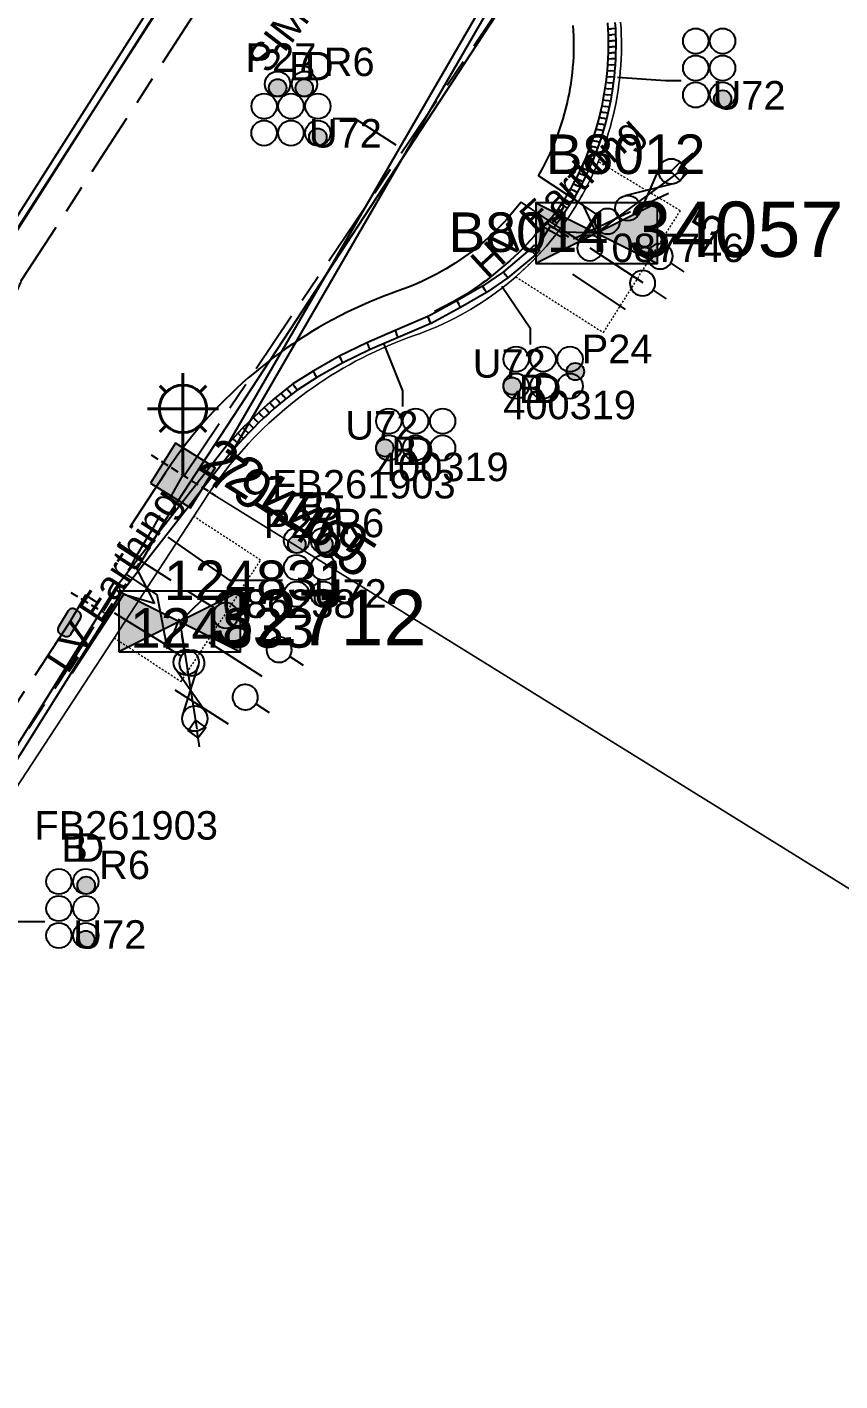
# Model space of a CAD drawing. Header units: metres. Extents: x 0 to 294317, y 0 to 6233398.
# Drawn here: x 292711.7 to 292763.1, y 6232156.4 to 6232242 of the extents above; entities that cross this region are included whole.
import ezdxf
from ezdxf.enums import TextEntityAlignment as Align

# ---------------------------------------------------------------- set-up
doc = ezdxf.new("R2010")
doc.units = ezdxf.units.M
for name, pattern in [('Cable Exist UG', [8.2, 4, -1.2, 1.8, -1.2]), ('DASHED', [0.75, 0.5, -0.25]), ('HIDDEN', [0.375, 0.25, -0.125]), ('HIDDEN2', [0.1875, 0.125, -0.0625])]:
    doc.linetypes.add(name, pattern=pattern)
doc.layers.get('0').update_dxf_attribs({"color": 6})
for name, color, linetype in [('_User Miscellaneous2', 7, 'Continuous'), ('Duct_SP_EXT', 7, 'Continuous'), ('Equip_HV_EXT', 7, 'Continuous'), ('Equip_LV_EXT', 7, 'Continuous'), ('Equip_SP_SL_EXT', 7, 'Continuous'), ('Mains_HV_EXT', 7, 'Continuous'), ('Mains_SL_EXT', 7, 'Continuous'), ('Services_SP_EXT', 7, 'Continuous'), ('Sub_SP_EXT', 7, 'Continuous'), ('SupportsUG_SP_LV_SL_EXT', 7, 'Continuous'), ('Trench_SP_EXT', 7, 'Continuous')]:
    doc.layers.add(name, color=color, linetype=linetype)
for name, color, linetype, lineweight in [('Cadastre Buildings_SP_EXT', 9, 'Continuous', 5), ('Cadastre Land Parcels_SP_EXT', 9, 'Continuous', 5), ('Cadastre Other Property_SP_EXT', 9, 'HIDDEN', 5), ('Cadastre Roads_SP_EXT', 9, 'Continuous', 5)]:
    doc.layers.add(name, color=color, linetype=linetype, lineweight=lineweight)
doc.layers.add('UNKNOWN_FEATURES', color=1, linetype='DASHED', plot=False)
doc.styles.add('COLUMN_LABEL', font='arial.ttf')
doc.styles.add('iecARIAL', font='arial.ttf', dxfattribs={"height": 2})
doc.styles.add('POLE_LABEL', font='arial.ttf')
doc.styles.get("Standard").update_dxf_attribs({"font": 'arial.ttf'})
doc.styles.add('SWITCH_LABEL', font='arial.ttf', dxfattribs={"height": 2.5})
doc.linetypes.add('Cable E UG', pattern='A,6,-0.5,["E",Standard,S=1.7,R=0,X=0.5,Y=-1],-2.9', length=9.4)

# ---------------------------------------------------------------- blocks, each defined once
blk = doc.blocks.new('SUB_PADMOUNT_EXT')
for points in [[(0, 0), (-3.84, 1.92), (-3.84, -1.92)], [(0, 0), (3.84, 1.92), (3.84, -1.92)]]:
    blk.add_hatch(color=256).paths.add_polyline_path(points)
for p, q in [((3.84, 1.92), (-3.84, -1.92)), ((-3.84, 1.92), (3.84, -1.92))]:
    blk.add_line(p, q)
blk.add_lwpolyline([(-3.84, -1.92), (3.84, -1.92), (3.84, 1.92), (-3.84, 1.92)], close=True)
for tag, height, flags, p in [('ASSET_NUM', 3.5, 8, (2, 2)), ('STREET_CODE', 0.2, 9, (1.5, 0)), ('OPERATING_VOLTAGE', 0.2, 9, (1.5, -0.6)), ('ORIENTATION', 0.2, 9, (1.5, -0.8)), ('CONSTRUCTED_VOLTAGE', 0.2, 9, (1.5, -0.2)), ('NO_PHASES', 0.2, 9, (1.5, -0.4)), ('OWNED_BY', 0.2, 9, (1.5, -1)), ('OPERATED_BY', 0.2, 9, (1.5, -1.2)), ('SECONDARY_VOLTAGE', 0.2, 9, (1.5, -1.6)), ('STATE', 0.2, 9, (1.5, -1.8)), ('MAINTAINED_BY', 0.2, 9, (1.5, -1.4)), ('SUBSTATION_TYPE', 0.2, 9, (1.5, -2.2)), ('USAGE', 0.2, 9, (1.5, -2.4)), ('PARENT', 0.2, 9, (1.5, -2)), ('LEGEND', 0.2, 9, (1.5, -2.6)), ('STREETNAME', 0.2, 9, (1.5, -3)), ('SUBURB', 0.2, 9, (1.5, -3.2)), ('LOCATION', 0.2, 9, (1.5, -2.8)), ('NOTES', 0.2, 9, (1.5, -3.4)), ('Z', 0.2, 1, (1.5, -3.6))]:
    blk.add_attdef(tag, text='', height=height, dxfattribs=dict(flags=flags)).set_placement(p, align=Align.MIDDLE_LEFT)
blk = doc.blocks.new('COLUMN_EXT')
blk.add_hatch(color=256).paths.add_polyline_path([(-1.485, 1.485), (-1.485, -1.485), (1.485, -1.485), (1.485, 1.485)])
blk.add_lwpolyline([(-1.485, -1.485), (1.485, -1.485), (1.485, 1.485), (-1.485, 1.485)], close=True)
for tag, height, style, flags, p in [('ASSET_NUM', 2.5, 'COLUMN_LABEL', 8, (2, 2)), ('STRUCTURE_PLANT_NUMBER', 0.2, 'POLE_LABEL', 9, (1.813, 0.031)), ('STREET_CODE', 0.2, 'COLUMN_LABEL', 9, (1.813, -0.2))]:
    blk.add_attdef(tag, text='', height=height, dxfattribs=dict(style=style, flags=flags)).set_placement(p, align=Align.MIDDLE_LEFT)
at = {"flags": 9}
for tag, p in [('OWNED_BY', (1.813, -0.6)), ('STATE', (1.813, -0.8)), ('COLUMN_TYPE', (1.813, -0.4)), ('STREETNAME', (1.813, -1.6)), ('SUBURB', (1.813, -1.8)), ('USAGE', (1.813, -1)), ('LEGEND', (1.813, -1.2)), ('LOCATION', (1.813, -1.4)), ('NOTES', (1.813, -2))]:
    blk.add_attdef(tag, text='', height=0.2, dxfattribs=at).set_placement(p, align=Align.MIDDLE_LEFT)
at = {"flags": 1}
blk.add_attdef('Z', (1.813, -2.351), '', height=0.2, dxfattribs=at)
blk = doc.blocks.new('DUCT_EXT')
blk.add_circle((0, 0.8), 0.8)
at = {"flags": 1}
blk.add_attdef('Z', (0, 0), '', height=0.2, dxfattribs=at)
at = {"flags": 9}
for tag, p in [('DUCT_CODE', (0, 0)), ('XSECT_TYPE', (0, -0.2)), ('STATE', (0, -0.6)), ('FB_REFERENCE', (0, -0.4)), ('NOTES', (0, -0.8))]:
    blk.add_attdef(tag, text='', height=0.2, dxfattribs=at).set_placement(p, align=Align.MIDDLE_LEFT)
blk = doc.blocks.new('SL_LANTERN_EXT')
at = {"lineweight": 40}
for p, q in [((0, 1.968), (0, 6.468)), ((-1.459, 5.676), (-1.061, 5.278)), ((1.458, 5.676), (1.06, 5.278)), ((-2.25, 4.218), (2.25, 4.218)), ((-1.459, 2.759), (-1.061, 3.157)), ((0, 0), (0, 2.721)), ((1.458, 2.759), (1.06, 3.157))]:
    blk.add_line(p, q, dxfattribs=at)
blk.add_circle((0, 4.218), 1.5, dxfattribs=at)
at = {"style": 'iecARIAL', "flags": 8}
blk.add_attdef('ASSET_NUM', (1.5, 1.5), '', height=2.5, dxfattribs=at)
for tag, p, height, flags in [('CONSTRUCTED_VOLTAGE', (0.981, -0.653), 0.2, 9), ('CONTROL_TYPE', (0.981, -0.853), 0.2, 9), ('LANTERN_PURPOSE', (0.981, -1.053), 0.2, 9), ('LNUMBER', (2.181, -3.253), 2.5, 8), ('OPERATING_VOLTAGE', (0.981, -1.653), 0.2, 9), ('ORIENTATION', (0.981, -1.853), 0.2, 9), ('LANTERN_TYPE', (0.981, -1.253), 0.2, 9), ('NO_PHASES', (0.981, -1.453), 0.2, 9), ('OWNED_BY', (0.981, -2.053), 0.2, 9), ('STATE', (0.981, -2.253), 0.2, 9), ('CEXIST', (0.981, -2.653), 0.2, 9), ('USAGE', (0.981, -2.453), 0.2, 9), ('CNEW', (0.981, -2.853), 0.2, 9), ('CNUMBER', (0.981, -3.053), 0.2, 9), ('CREMOVE', (0.981, -3.253), 0.2, 9), ('CREPLACE', (0.981, -3.453), 0.2, 9), ('LKINGHEIGHT', (0.981, -3.653), 0.2, 9), ('LBRACKET', (0.981, -3.853), 0.2, 9), ('LBRACKETVOCAB', (0.981, -4.053), 0.2, 9), ('LCATEGORY', (0.981, -4.253), 0.2, 9), ('LCHARGE1', (0.981, -4.453), 0.2, 9), ('LCHARGE1PERCENT', (0.981, -4.653), 0.2, 9), ('LCHARGE2', (0.981, -4.853), 0.2, 9), ('LCHARGE2PERCENT', (0.981, -5.053), 0.2, 9), ('LCHARGE3', (0.981, -5.253), 0.2, 9), ('LCHARGE3PERCENT', (0.981, -5.453), 0.2, 9), ('LEXIST', (0.981, -5.653), 0.2, 9), ('LLAMP', (0.981, -5.853), 0.2, 9), ('LLAMPVOCAB', (0.981, -6.053), 0.2, 9), ('LMAST', (0.981, -6.253), 0.2, 9), ('LMASTVOCAB', (0.981, -6.453), 0.2, 9), ('LNEW', (0.981, -6.653), 0.2, 9), ('LANTNUMBER', (0.981, -6.853), 0.2, 9), ('LOUTREACH', (0.981, -7.253), 0.2, 9), ('LOUTREACHVOCAB', (0.981, -7.453), 0.2, 9), ('LRATECODE', (0.981, -7.653), 0.2, 9), ('LREMOVE', (0.981, -7.853), 0.2, 9), ('LREPLACE', (0.981, -8.053), 0.2, 9), ('LTYPE', (0.981, -8.253), 0.2, 9), ('LTYPEVOCAB', (0.981, -8.453), 0.2, 9), ('LEGEND', (0.981, -8.653), 0.2, 9), ('STREETNAME', (0.981, -9.253), 0.2, 9), ('SUBURB', (0.981, -9.453), 0.2, 1), ('LOCATION', (0.981, -8.853), 0.2, 9), ('NOTES', (0.981, -9.053), 0.2, 9)]:
    blk.add_attdef(tag, p, '', height=height, dxfattribs=dict(flags=flags))
blk = doc.blocks.new('CCP_EXT')
at = {"flags": 9}
for tag, p in [('STATE', (0, -1.8)), ('USAGE', (0, -1.2)), ('LEGEND', (0, -1.4)), ('LIFE_SUPPORT', (0, -1.6)), ('NOTES', (0, -2))]:
    blk.add_attdef(tag, text='', height=0.2, dxfattribs=at).set_placement(p, align=Align.MIDDLE_LEFT)
blk.add_wipeout([(0, 0.566), (0.566, 0), (0, -0.566), (-0.566, 0)])
blk.add_lwpolyline([(-0.566, 0), (0, 0.566), (0.566, 0), (0, -0.566), (-0.566, 0)])
at = {"flags": 1}
blk.add_attdef('Z', (0, 0), '', height=0.2, dxfattribs=at)
at = {"flags": 9}
for tag, p in [('CCP_TYPE', (0, 0)), ('OPERATING_VOLTAGE', (0, -0.6)), ('ORIENTATION', (0, -0.8)), ('CONSTRUCTED_VOLTAGE', (0, -0.2)), ('NO_PHASES', (0, -0.4)), ('OWNED_BY', (0, -1))]:
    blk.add_attdef(tag, text='', height=0.2, dxfattribs=at).set_placement(p, align=Align.MIDDLE_LEFT)
blk = doc.blocks.new('HV_STJ_EXT')
h = blk.add_hatch(color=256)
edge = h.paths.add_edge_path()
edge.add_ellipse((-0.586, 0.131), major_axis=(0.226, 0.226), ratio=1, start_angle=44.99996, end_angle=135)
edge.add_line((-0.906, 0.131), (-0.906, -0.131))
edge.add_ellipse((-0.586, -0.131), major_axis=(0.226, 0.226), ratio=1, start_angle=134.99996, end_angle=225)
edge.add_line((-0.586, -0.451), (0.586, -0.451))
edge.add_ellipse((0.586, -0.131), major_axis=(-0.226, 0.226), ratio=1, start_angle=134.99996, end_angle=225)
edge.add_line((0.906, -0.131), (0.906, 0.131))
edge.add_ellipse((0.586, 0.131), major_axis=(-0.226, 0.226), ratio=1, start_angle=224.99996, end_angle=315)
edge.add_line((0.586, 0.451), (-0.586, 0.451))
blk.add_lwpolyline([(-0.906, 0.131), (-0.906, -0.131, 0.414214), (-0.586, -0.451), (0.586, -0.451, 0.414214), (0.906, -0.131), (0.906, 0.131, 0.414214), (0.586, 0.451), (-0.586, 0.451, 0.414214)], format="xyb", close=True)
for tag, flags, p in [('ORIENTATION', 9, (1.5, 0)), ('Z', 1, (1.5, -0.8)), ('USAGE', 9, (1.5, -0.2)), ('LEGEND', 9, (1.5, -0.4)), ('NOTES', 9, (1.5, -0.6))]:
    blk.add_attdef(tag, text='', height=0.2, dxfattribs=dict(flags=flags)).set_placement(p, align=Align.MIDDLE_LEFT)
blk = doc.blocks.new('LV_UG_DFUSE_CLOSED_EXT')
for points in [[(1, 0), (0, 0)], [(5.04, 0.726), (2.156, -0.717)], [(5.049, -0.707), (2.156, 0.717)], [(6.2, 0.013), (7.2, 0.013)]]:
    blk.add_lwpolyline(points)
for centre in [(1.8, 0), (5.4, 0.011)]:
    blk.add_circle(centre, 0.8)
at = {"flags": 9}
for tag, p in [('ACTUAL_STATUS', (0, 0)), ('OPERATING_VOLTAGE', (0, -0.6)), ('ORIENTATION', (0, -0.8)), ('CONSTRUCTED_VOLTAGE', (0, -0.2)), ('NO_PHASES', (0, -0.4)), ('STATE', (0, -1)), ('SWITCH_TYPE', (0, -1.2)), ('USAGE', (0, -1.4)), ('NOTES', (0, -1.6))]:
    blk.add_attdef(tag, text='', height=0.2, dxfattribs=at).set_placement(p, align=Align.MIDDLE_LEFT)
at = {"flags": 1}
blk.add_attdef('Z', (0, 0), '', height=0.2, dxfattribs=at)
blk = doc.blocks.new('SWG_HOLEC_SU_EXT')
blk.add_line((1.8, -2), (5.8, -2))
for points in [[(1, 0), (0, 0)], [(6.6, 0), (7.6, 0)]]:
    blk.add_lwpolyline(points)
for points in [[(1.8, -0.8, 1), (1.8, 0.8, 1)], [(5.8, -0.8, 1), (5.8, 0.8, 1)]]:
    blk.add_lwpolyline(points, format="xyb", close=True)
at = {"style": 'SWITCH_LABEL', "flags": 8}
blk.add_attdef('ASSET_NUM', text='', height=2.5, rotation=179.95437, dxfattribs=at).set_placement((-2.4, 0), align=Align.MIDDLE_LEFT)
at = {"flags": 1}
blk.add_attdef('Z', (0, 0), '', height=0.2, dxfattribs=at)
at = {"flags": 9}
for tag, p in [('ACTUAL_STATUS', (0, -0.4)), ('CONSTRUCTED_VOLTAGE', (0, -0.6)), ('NO_PHASES', (0, -0.8)), ('OPERATING_VOLTAGE', (0, -1)), ('ORIENTATION', (0, -1.2)), ('OWNED_BY', (0, -1.4)), ('STATE', (0, -1.8)), ('PARENT', (0, -1.6)), ('SWITCH_TYPE', (0, -2)), ('STREETNAME', (0, -2.6)), ('USAGE', (0, -2.2)), ('LOCATION', (0, -2.4)), ('SUBURB', (0, -2.8)), ('NOTES', (0, -3))]:
    blk.add_attdef(tag, text='', height=0.2, dxfattribs=at).set_placement(p, align=Align.MIDDLE_LEFT)
at = {"style": 'SWITCH_LABEL', "flags": 9}
blk.add_attdef('STREET_CODE', text='', height=0.2, dxfattribs=at).set_placement((0, -0.2), align=Align.MIDDLE_LEFT)
blk = doc.blocks.new('CABLE_LARGE_EXT')
h = blk.add_hatch(color=256)
edge = h.paths.add_edge_path()
edge.add_arc((0, 0.55), 0.55, 0, 360)
blk.add_circle((0, 0.55), 0.55)
at = {"flags": 1}
blk.add_attdef('Z', (0, 0), '', height=0.2, dxfattribs=at)
at = {"flags": 9}
for tag, p in [('COND_CODE', (0, 0)), ('XSECT_SIZE', (0, -0.6)), ('STATE', (0, -0.4)), ('FB_REFERENCE', (0, -0.2)), ('NOTES', (0, -0.8))]:
    blk.add_attdef(tag, text='', height=0.2, dxfattribs=at).set_placement(p, align=Align.MIDDLE_LEFT)

msp = doc.modelspace()

# ---------------------------------------------------------------- linework, layer by layer
at = {"layer": 'Cadastre Land Parcels_SP_EXT', "linetype": 'Continuous'}
msp.add_lwpolyline([(292749.216, 6232242.349), (292749.241, 6232241.957), (292749.258, 6232241.565), (292749.267, 6232241.173), (292749.268, 6232240.78), (292749.261, 6232240.388), (292749.246, 6232239.996), (292749.223, 6232239.604), (292749.193, 6232239.213), (292749.155, 6232238.822), (292749.108, 6232238.432), (292749.054, 6232238.044), (292748.992, 6232237.655), (292748.923, 6232237.269), (292748.845, 6232236.884), (292748.76, 6232236.502), (292748.666, 6232236.121), (292748.566, 6232235.741), (292748.458, 6232235.364), (292748.342, 6232234.988), (292748.218, 6232234.616), (292748.087, 6232234.246), (292747.949, 6232233.879), (292747.803, 6232233.514), (292747.65, 6232233.153), (292747.49, 6232232.794), (292747.323, 6232232.44), (292747.148, 6232232.089), (292746.966, 6232231.74), (292746.777, 6232231.396), (292746.582, 6232231.056), (292746.38, 6232230.719), (292746.171, 6232230.387), (292745.955, 6232230.059), (292745.733, 6232229.736), (292745.504, 6232229.417), (292745.269, 6232229.102), (292745.028, 6232228.793), (292744.78, 6232228.489), (292744.527, 6232228.189), (292744.266, 6232227.894), (292744.001, 6232227.606), (292743.73, 6232227.322), (292743.453, 6232227.044), (292743.17, 6232226.771), (292742.882, 6232226.505), (292742.589, 6232226.244), (292742.29, 6232225.989), (292741.986, 6232225.741), (292741.678, 6232225.498), (292741.365, 6232225.262), (292741.047, 6232225.032), (292740.724, 6232224.808), (292740.397, 6232224.591), (292740.066, 6232224.381), (292739.73, 6232224.176), (292739.391, 6232223.98), (292739.047, 6232223.79), (292738.7, 6232223.607), (292738.349, 6232223.431), (292737.995, 6232223.262), (292737.637, 6232223.101), (292737.277, 6232222.946), (292736.912, 6232222.799), (292736.546, 6232222.659), (292736.176, 6232222.527), (292735.752, 6232222.375), (292735.331, 6232222.216), (292734.912, 6232222.049), (292734.496, 6232221.875), (292734.084, 6232221.694), (292733.674, 6232221.507), (292733.268, 6232221.311), (292732.866, 6232221.109), (292732.466, 6232220.901), (292732.071, 6232220.685), (292731.679, 6232220.463), (292731.292, 6232220.233), (292730.908, 6232219.997), (292730.528, 6232219.754), (292730.152, 6232219.505), (292729.782, 6232219.249), (292729.415, 6232218.988), (292729.053, 6232218.719), (292728.696, 6232218.445), (292728.343, 6232218.164), (292727.996, 6232217.878), (292727.653, 6232217.585), (292727.316, 6232217.286), (292726.984, 6232216.983), (292726.657, 6232216.672), (292726.335, 6232216.357), (292726.019, 6232216.035), (292725.708, 6232215.709), (292725.404, 6232215.377), (292725.105, 6232215.041), (292724.812, 6232214.698), (292724.525, 6232214.351), (292724.243, 6232213.999), (292723.968, 6232213.642), (292723.699, 6232213.281), (292723.437, 6232212.914), (292723.241, 6232212.63), (292805.75, 6232161.47)], dxfattribs=at)
at = {"layer": 'Cadastre Other Property_SP_EXT', "linetype": 'HIDDEN2'}
msp.add_lwpolyline([(292722.236, 6232211.095), (292717.215, 6232203.422), (292721.441, 6232200.657), (292726.462, 6232208.33), (292722.236, 6232211.095)], close=True, dxfattribs=at)
at = {"layer": 'Duct_SP_EXT'}
for p, q in [((292708.018, 6232225.256), (292729.82, 6232259.563)), ((292708.423, 6232224.998), (292730.226, 6232259.306)), ((292744.922, 6232251.12), (292724.375, 6232215.625)), ((292745.338, 6232250.88), (292724.79, 6232215.384)), ((292748.378, 6232242.288), (292748.403, 6232241.912)), ((292748.403, 6232241.912), (292748.642, 6232241.925)), ((292748.403, 6232241.912), (292748.419, 6232241.538)), ((292748.882, 6232241.938), (292748.642, 6232241.925)), ((292748.857, 6232242.323), (292748.882, 6232241.938)), ((292748.882, 6232241.938), (292748.898, 6232241.554)), ((292748.419, 6232241.538), (292748.659, 6232241.546)), ((292748.419, 6232241.538), (292748.427, 6232241.162)), ((292748.427, 6232241.162), (292748.667, 6232241.165)), ((292748.427, 6232241.162), (292748.428, 6232240.786)), ((292748.898, 6232241.554), (292748.659, 6232241.546)), ((292748.907, 6232241.168), (292748.667, 6232241.165)), ((292748.898, 6232241.554), (292748.907, 6232241.168)), ((292748.907, 6232241.168), (292748.908, 6232240.783)), ((292748.421, 6232240.411), (292748.407, 6232240.036)), ((292748.428, 6232240.786), (292748.421, 6232240.411)), ((292748.421, 6232240.411), (292748.661, 6232240.404)), ((292748.428, 6232240.786), (292748.668, 6232240.784)), ((292748.901, 6232240.398), (292748.661, 6232240.404)), ((292748.908, 6232240.783), (292748.668, 6232240.784)), ((292748.901, 6232240.398), (292748.887, 6232240.013)), ((292748.908, 6232240.783), (292748.901, 6232240.398)), ((292748.356, 6232239.286), (292748.319, 6232238.913)), ((292748.385, 6232239.661), (292748.356, 6232239.286)), ((292748.356, 6232239.286), (292748.596, 6232239.265)), ((292748.407, 6232240.036), (292748.385, 6232239.661)), ((292748.385, 6232239.661), (292748.625, 6232239.645)), ((292748.407, 6232240.036), (292748.647, 6232240.024)), ((292748.835, 6232239.244), (292748.596, 6232239.265)), ((292748.864, 6232239.629), (292748.625, 6232239.645)), ((292748.887, 6232240.013), (292748.647, 6232240.024)), ((292748.835, 6232239.244), (292748.797, 6232238.861)), ((292748.864, 6232239.629), (292748.835, 6232239.244)), ((292748.887, 6232240.013), (292748.864, 6232239.629)), ((292748.275, 6232238.54), (292748.223, 6232238.168)), ((292748.319, 6232238.913), (292748.275, 6232238.54)), ((292748.275, 6232238.54), (292748.513, 6232238.509)), ((292748.319, 6232238.913), (292748.558, 6232238.887)), ((292748.751, 6232238.478), (292748.513, 6232238.509)), ((292748.797, 6232238.861), (292748.558, 6232238.887)), ((292748.751, 6232238.478), (292748.698, 6232238.097)), ((292748.797, 6232238.861), (292748.751, 6232238.478)), ((292748.164, 6232237.796), (292748.098, 6232237.426)), ((292748.223, 6232238.168), (292748.164, 6232237.796)), ((292748.164, 6232237.796), (292748.401, 6232237.756)), ((292748.223, 6232238.168), (292748.461, 6232238.133)), ((292748.637, 6232237.716), (292748.401, 6232237.756)), ((292748.698, 6232238.097), (292748.461, 6232238.133)), ((292748.637, 6232237.716), (292748.569, 6232237.337)), ((292748.698, 6232238.097), (292748.637, 6232237.716)), ((292747.942, 6232236.693), (292747.852, 6232236.328)), ((292748.023, 6232237.059), (292747.942, 6232236.693)), ((292747.942, 6232236.693), (292748.176, 6232236.638)), ((292748.098, 6232237.426), (292748.023, 6232237.059)), ((292748.023, 6232237.059), (292748.258, 6232237.009)), ((292748.098, 6232237.426), (292748.333, 6232237.381)), ((292748.493, 6232236.959), (292748.258, 6232237.009)), ((292748.569, 6232237.337), (292748.333, 6232237.381)), ((292748.493, 6232236.959), (292748.409, 6232236.584)), ((292748.569, 6232237.337), (292748.493, 6232236.959)), ((292747.756, 6232235.965), (292747.653, 6232235.604)), ((292747.852, 6232236.328), (292747.756, 6232235.965)), ((292747.756, 6232235.965), (292747.988, 6232235.901)), ((292747.852, 6232236.328), (292748.085, 6232236.269)), ((292748.219, 6232235.837), (292747.988, 6232235.901)), ((292748.318, 6232236.209), (292748.085, 6232236.269)), ((292748.219, 6232235.837), (292748.113, 6232235.467)), ((292748.409, 6232236.584), (292748.176, 6232236.638)), ((292748.318, 6232236.209), (292748.219, 6232235.837)), ((292748.409, 6232236.584), (292748.318, 6232236.209)), ((292747.542, 6232235.244), (292747.424, 6232234.888)), ((292747.653, 6232235.604), (292747.542, 6232235.244)), ((292747.542, 6232235.244), (292747.77, 6232235.171)), ((292747.653, 6232235.604), (292747.883, 6232235.535)), ((292747.999, 6232235.098), (292747.77, 6232235.171)), ((292747.999, 6232235.098), (292747.878, 6232234.732)), ((292748.113, 6232235.467), (292747.883, 6232235.535)), ((292748.113, 6232235.467), (292747.999, 6232235.098)), ((292747.166, 6232234.183), (292747.027, 6232233.834)), ((292747.298, 6232234.534), (292747.166, 6232234.183)), ((292747.166, 6232234.183), (292747.389, 6232234.096)), ((292747.424, 6232234.888), (292747.298, 6232234.534)), ((292747.298, 6232234.534), (292747.524, 6232234.452)), ((292747.424, 6232234.888), (292747.651, 6232234.81)), ((292747.749, 6232234.369), (292747.524, 6232234.452)), ((292747.749, 6232234.369), (292747.613, 6232234.009)), ((292747.878, 6232234.732), (292747.651, 6232234.81)), ((292747.878, 6232234.732), (292747.749, 6232234.369)), ((292746.88, 6232233.489), (292746.726, 6232233.145)), ((292747.027, 6232233.834), (292746.88, 6232233.489)), ((292746.88, 6232233.489), (292747.1, 6232233.393)), ((292747.027, 6232233.834), (292747.249, 6232233.743)), ((292747.32, 6232233.297), (292747.1, 6232233.393)), ((292747.32, 6232233.297), (292747.162, 6232232.944)), ((292747.471, 6232233.651), (292747.249, 6232233.743)), ((292747.471, 6232233.651), (292747.32, 6232233.297)), ((292747.613, 6232234.009), (292747.389, 6232234.096)), ((292747.613, 6232234.009), (292747.471, 6232233.651)), ((292746.4, 6232232.47), (292746.226, 6232232.137)), ((292746.567, 6232232.805), (292746.4, 6232232.47)), ((292746.4, 6232232.47), (292746.614, 6232232.361)), ((292746.726, 6232233.145), (292746.567, 6232232.805)), ((292746.567, 6232232.805), (292746.783, 6232232.701)), ((292746.726, 6232233.145), (292746.944, 6232233.044)), ((292746.999, 6232232.596), (292746.783, 6232232.701)), ((292746.999, 6232232.596), (292746.827, 6232232.252)), ((292747.162, 6232232.944), (292746.944, 6232233.044)), ((292747.162, 6232232.944), (292746.999, 6232232.596)), ((292746.045, 6232231.807), (292745.858, 6232231.481)), ((292746.226, 6232232.137), (292746.045, 6232231.807)), ((292746.045, 6232231.807), (292746.254, 6232231.69)), ((292746.226, 6232232.137), (292746.437, 6232232.024)), ((292746.463, 6232231.572), (292746.254, 6232231.69)), ((292746.463, 6232231.572), (292746.272, 6232231.238)), ((292746.649, 6232231.91), (292746.437, 6232232.024)), ((292746.649, 6232231.91), (292746.463, 6232231.572)), ((292746.827, 6232232.252), (292746.614, 6232232.361)), ((292746.827, 6232232.252), (292746.649, 6232231.91)), ((292745.465, 6232230.842), (292745.258, 6232230.528)), ((292745.664, 6232231.159), (292745.465, 6232230.842)), ((292745.465, 6232230.842), (292745.667, 6232230.712)), ((292745.858, 6232231.481), (292745.664, 6232231.159)), ((292745.664, 6232231.159), (292745.869, 6232231.033)), ((292745.868, 6232230.582), (292745.667, 6232230.712)), ((292745.858, 6232231.481), (292746.065, 6232231.359)), ((292746.073, 6232230.908), (292745.868, 6232230.582)), ((292746.073, 6232230.908), (292745.869, 6232231.033)), ((292746.272, 6232231.238), (292746.065, 6232231.359)), ((292746.272, 6232231.238), (292746.073, 6232230.908)), ((292744.826, 6232229.913), (292744.596, 6232229.605)), ((292745.045, 6232230.218), (292744.826, 6232229.913)), ((292744.826, 6232229.913), (292745.02, 6232229.771)), ((292745.258, 6232230.528), (292745.045, 6232230.218)), ((292745.045, 6232230.218), (292745.242, 6232230.08)), ((292745.438, 6232229.943), (292745.214, 6232229.629)), ((292745.438, 6232229.943), (292745.242, 6232230.08)), ((292745.258, 6232230.528), (292745.457, 6232230.394)), ((292745.656, 6232230.26), (292745.438, 6232229.943)), ((292745.656, 6232230.26), (292745.457, 6232230.394)), ((292745.868, 6232230.582), (292745.656, 6232230.26)), ((292744.596, 6232229.605), (292744.789, 6232229.461)), ((292744.981, 6232229.318), (292744.789, 6232229.461)), ((292745.214, 6232229.629), (292744.981, 6232229.318)), ((292745.214, 6232229.629), (292745.02, 6232229.771)), ((292743.753, 6232228.252), (292743.503, 6232227.98)), ((292743.753, 6232228.252), (292743.93, 6232228.09)), ((292743.503, 6232227.98), (292741.803, 6232226.551)), ((292743.835, 6232227.632), (292742.093, 6232226.168)), ((292743.503, 6232227.98), (292743.669, 6232227.806)), ((292743.835, 6232227.632), (292743.669, 6232227.806)), ((292744.107, 6232227.927), (292743.835, 6232227.632)), ((292744.107, 6232227.927), (292743.93, 6232228.09)), ((292741.803, 6232226.551), (292740.485, 6232225.654)), ((292741.803, 6232226.551), (292741.948, 6232226.359)), ((292740.485, 6232225.654), (292738.868, 6232224.723)), ((292740.485, 6232225.654), (292740.613, 6232225.451)), ((292742.093, 6232226.168), (292740.74, 6232225.247)), ((292742.093, 6232226.168), (292741.948, 6232226.359)), ((292738.868, 6232224.723), (292737.006, 6232223.721)), ((292738.868, 6232224.723), (292738.985, 6232224.514)), ((292740.74, 6232225.247), (292739.102, 6232224.304)), ((292740.74, 6232225.247), (292740.613, 6232225.451)), ((292739.102, 6232224.304), (292737.234, 6232223.299)), ((292739.102, 6232224.304), (292738.985, 6232224.514)), ((292737.026, 6232223.731), (292734.963, 6232222.855)), ((292737.214, 6232223.289), (292735.152, 6232222.414)), ((292737.006, 6232223.721), (292737.12, 6232223.51)), ((292737.026, 6232223.731), (292737.12, 6232223.51)), ((292737.234, 6232223.299), (292737.12, 6232223.51)), ((292737.214, 6232223.289), (292737.12, 6232223.51)), ((292734.963, 6232222.855), (292733.177, 6232222.078)), ((292735.152, 6232222.414), (292733.378, 6232221.642)), ((292734.963, 6232222.855), (292735.057, 6232222.634)), ((292735.152, 6232222.414), (292735.057, 6232222.634)), ((292733.177, 6232222.078), (292731.435, 6232221.232)), ((292733.378, 6232221.642), (292731.659, 6232220.807)), ((292733.177, 6232222.078), (292733.277, 6232221.86)), ((292733.378, 6232221.642), (292733.277, 6232221.86)), ((292731.435, 6232221.232), (292729.775, 6232220.285)), ((292731.659, 6232220.807), (292730.022, 6232219.874)), ((292731.435, 6232221.232), (292731.547, 6232221.019)), ((292731.659, 6232220.807), (292731.547, 6232221.019)), ((292729.775, 6232220.285), (292728.495, 6232219.474)), ((292730.022, 6232219.874), (292728.77, 6232219.08)), ((292729.775, 6232220.285), (292729.898, 6232220.08)), ((292730.022, 6232219.874), (292729.898, 6232220.08)), ((292727.753, 6232218.894), (292727.393, 6232218.597)), ((292728.118, 6232219.184), (292727.753, 6232218.894)), ((292727.753, 6232218.894), (292727.904, 6232218.707)), ((292728.055, 6232218.521), (292727.904, 6232218.707)), ((292728.413, 6232218.806), (292728.055, 6232218.521)), ((292728.495, 6232219.474), (292728.118, 6232219.184)), ((292728.118, 6232219.184), (292728.266, 6232218.995)), ((292728.413, 6232218.806), (292728.266, 6232218.995)), ((292728.77, 6232219.08), (292728.413, 6232218.806)), ((292728.495, 6232219.474), (292728.632, 6232219.277)), ((292728.77, 6232219.08), (292728.632, 6232219.277)), ((292726.688, 6232217.984), (292726.344, 6232217.669)), ((292727.037, 6232218.293), (292726.688, 6232217.984)), ((292726.688, 6232217.984), (292726.848, 6232217.806)), ((292727.352, 6232217.931), (292727.009, 6232217.627)), ((292727.393, 6232218.597), (292727.037, 6232218.293)), ((292727.037, 6232218.293), (292727.194, 6232218.112)), ((292727.352, 6232217.931), (292727.194, 6232218.112)), ((292727.701, 6232218.23), (292727.352, 6232217.931)), ((292727.393, 6232218.597), (292727.547, 6232218.413)), ((292727.701, 6232218.23), (292727.547, 6232218.413)), ((292728.055, 6232218.521), (292727.701, 6232218.23)), ((292725.672, 6232217.021), (292725.345, 6232216.689)), ((292726.005, 6232217.348), (292725.672, 6232217.021)), ((292725.672, 6232217.021), (292725.841, 6232216.851)), ((292726.344, 6232217.669), (292726.005, 6232217.348)), ((292726.005, 6232217.348), (292726.172, 6232217.175)), ((292726.338, 6232217.002), (292726.011, 6232216.681)), ((292726.338, 6232217.002), (292726.172, 6232217.175)), ((292726.671, 6232217.318), (292726.338, 6232217.002)), ((292726.344, 6232217.669), (292726.507, 6232217.494)), ((292726.671, 6232217.318), (292726.507, 6232217.494)), ((292727.009, 6232217.627), (292726.671, 6232217.318)), ((292727.009, 6232217.627), (292726.848, 6232217.806)), ((292725.022, 6232216.35), (292724.707, 6232216.006)), ((292725.345, 6232216.689), (292725.022, 6232216.35)), ((292725.022, 6232216.35), (292725.198, 6232216.186)), ((292725.373, 6232216.023), (292725.198, 6232216.186)), ((292725.345, 6232216.689), (292725.517, 6232216.522)), ((292725.689, 6232216.355), (292725.373, 6232216.023)), ((292725.689, 6232216.355), (292725.517, 6232216.522)), ((292726.011, 6232216.681), (292725.689, 6232216.355)), ((292726.011, 6232216.681), (292725.841, 6232216.851)), ((292724.381, 6232215.638), (292717.261, 6232206.518)), ((292724.759, 6232215.342), (292717.639, 6232206.222)), ((292724.375, 6232215.625), (292724.583, 6232215.505)), ((292724.381, 6232215.638), (292724.57, 6232215.49)), ((292724.707, 6232216.006), (292724.403, 6232215.664)), ((292724.403, 6232215.664), (292724.583, 6232215.505)), ((292724.759, 6232215.342), (292724.57, 6232215.49)), ((292724.79, 6232215.384), (292724.583, 6232215.505)), ((292724.762, 6232215.345), (292724.583, 6232215.505)), ((292724.707, 6232216.006), (292724.885, 6232215.845)), ((292725.063, 6232215.685), (292724.762, 6232215.345)), ((292725.063, 6232215.685), (292724.885, 6232215.845)), ((292725.373, 6232216.023), (292725.063, 6232215.685)), ((292717.247, 6232206.497), (292695.343, 6232171.525)), ((292717.653, 6232206.243), (292695.762, 6232171.288)), ((292717.247, 6232206.497), (292717.45, 6232206.37)), ((292717.261, 6232206.518), (292717.45, 6232206.37)), ((292717.639, 6232206.222), (292717.45, 6232206.37)), ((292717.653, 6232206.243), (292717.45, 6232206.37))]:
    msp.add_line(p, q, dxfattribs=at)
for points in [[(292753.035, 6232238.64), (292752.048, 6232238.64), (292749.014, 6232238.839)], [(292731.045, 6232236.248), (292732.429, 6232236.248), (292735.018, 6232234.58)], [(292743.512, 6232221.963), (292743.512, 6232222.95), (292741.699, 6232225.634)], [(292735.462, 6232218.048), (292735.462, 6232219.035), (292734.264, 6232221.984)], [(292727.845, 6232207.041), (292724.534, 6232207.041), (292720.621, 6232209.793)], [(292712.823, 6232185.474), (292709.512, 6232185.474), (292706.535, 6232187.414)]]:
    msp.add_lwpolyline(points, dxfattribs=at)
at = {"layer": 'Mains_HV_EXT', "linetype": 'Cable E UG'}
for points in [[(292706.023, 6232226.359), (292709.014, 6232226.09), (292730.381, 6232259.273), (292744.219, 6232250.749), (292744.487, 6232247.604), (292720.366, 6232210.75), (292718.64, 6232207.759), (292719.762, 6232205.592)], [(292745.721, 6232228.597), (292744.251, 6232229.424), (292744.251, 6232229.424), (292744.01, 6232229.127), (292743.77, 6232228.843), (292743.524, 6232228.564), (292743.271, 6232228.29), (292743.014, 6232228.02), (292742.752, 6232227.757), (292742.483, 6232227.498), (292742.21, 6232227.246), (292740.686, 6232225.97)], [(292740.702, 6232225.983), (292740.469, 6232225.848), (292740.163, 6232225.636), (292739.437, 6232225.115), (292738.58, 6232224.63), (292737.448, 6232224.059)], [(292719.762, 6232205.592), (292717.81, 6232206.167), (292717.81, 6232206.167), (292715.846, 6232203.164)], [(292715.846, 6232203.164), (292714.543, 6232201.164)]]:
    msp.add_lwpolyline(points, dxfattribs=at)
at = {"layer": 'Mains_HV_EXT', "linetype": 'Cable Exist UG'}
for points in [[(292710.167, 6232223.788), (292710.796, 6232224.741), (292710.891, 6232224.949), (292710.891, 6232224.949, 0.009608), (292711.362, 6232226.027), (292711.362, 6232226.027), (292731.229, 6232256.656)], [(292714.383, 6232204.384), (292693.201, 6232172.1), (292693.147, 6232172.001), (292693.147, 6232172.001, 0.043168), (292692.068, 6232169.574), (292692.068, 6232169.574), (292691.598, 6232167.919), (292691.598, 6232167.919, 0.227198), (292694.585, 6232154.961), (292694.585, 6232154.961), (292689.792, 6232157.834), (292689.792, 6232157.834), (292671.022, 6232169.778), (292668.684, 6232171.188), (292663.82, 6232171.883), (292663.82, 6232171.883), (292638.117, 6232188.231), (292629.748, 6232174.587), (292630.552, 6232172.801), (292632.063, 6232171.823)]]:
    msp.add_lwpolyline(points, format="xyb", dxfattribs=at)
for points in [[(292747.701, 6232228.996), (292746.877, 6232230.743), (292744.027, 6232232.622), (292744.027, 6232232.622), (292744.321, 6232233.157), (292744.476, 6232233.452), (292744.622, 6232233.746), (292744.763, 6232234.045), (292744.9, 6232234.351), (292745.029, 6232234.657), (292745.152, 6232234.964), (292745.27, 6232235.276), (292745.38, 6232235.588), (292745.484, 6232235.903), (292745.583, 6232236.221), (292745.674, 6232236.539), (292745.759, 6232236.861), (292745.839, 6232237.185), (292745.91, 6232237.507), (292745.976, 6232237.831), (292746.034, 6232238.156), (292746.087, 6232238.488), (292746.133, 6232238.816), (292746.172, 6232239.146), (292746.205, 6232239.476), (292746.23, 6232239.807), (292746.25, 6232240.139), (292746.262, 6232240.471), (292746.268, 6232240.803), (292746.267, 6232241.135), (292746.26, 6232241.468), (292746.246, 6232241.796), (292746.224, 6232242.129)], [(292747.701, 6232228.996), (292745.776, 6232229.073), (292745.776, 6232229.073), (292742.926, 6232230.952), (292742.059, 6232229.926), (292742.059, 6232229.926), (292741.811, 6232229.657), (292741.583, 6232229.417), (292741.35, 6232229.184), (292741.11, 6232228.952), (292740.866, 6232228.727), (292740.618, 6232228.506), (292740.366, 6232228.291), (292740.11, 6232228.081), (292739.846, 6232227.874), (292739.581, 6232227.674), (292739.314, 6232227.481), (292739.04, 6232227.291), (292738.763, 6232227.107), (292738.482, 6232226.928), (292738.199, 6232226.756), (292737.915, 6232226.592), (292737.621, 6232226.43), (292737.326, 6232226.274), (292737.032, 6232226.126), (292736.734, 6232225.984), (292736.428, 6232225.846), (292736.121, 6232225.715), (292735.817, 6232225.592), (292735.507, 6232225.474), (292735.166, 6232225.351), (292734.716, 6232225.191), (292734.246, 6232225.013), (292733.779, 6232224.827), (292733.314, 6232224.632), (292732.857, 6232224.432), (292732.4, 6232224.223), (292731.944, 6232224.003), (292731.498, 6232223.78), (292731.053, 6232223.547), (292730.612, 6232223.307), (292730.175, 6232223.058), (292729.742, 6232222.802), (292729.313, 6232222.538), (292728.89, 6232222.268), (292728.471, 6232221.99), (292728.059, 6232221.705), (292727.65, 6232221.413), (292727.246, 6232221.114), (292726.849, 6232220.809), (292726.456, 6232220.496), (292726.068, 6232220.177), (292725.684, 6232219.848), (292725.308, 6232219.516), (292724.938, 6232219.177), (292724.574, 6232218.831), (292724.216, 6232218.48), (292723.864, 6232218.122), (292723.516, 6232217.758), (292723.176, 6232217.387), (292722.843, 6232217.012), (292722.517, 6232216.63), (292722.197, 6232216.245), (292721.883, 6232215.851), (292721.577, 6232215.454), (292721.275, 6232215.048), (292720.984, 6232214.64), (292720.775, 6232214.339), (292720.699, 6232214.23), (292720.427, 6232213.822), (292717.43, 6232209.238), (292722.75, 6232205.807), (292721.351, 6232204.456)], [(292721.319, 6232204.619), (292720.631, 6232202.885), (292715.404, 6232206.11), (292714.383, 6232204.384)]]:
    msp.add_lwpolyline(points, dxfattribs=at)
at = {"layer": 'Mains_SL_EXT', "linetype": 'Cable Exist UG'}
msp.add_lwpolyline([(292721.61, 6232213.647), (292745.413, 6232248.984)], dxfattribs=at)
at = {"layer": 'Trench_SP_EXT', "linetype": 'Cable Exist UG'}
for points in [[(292746.235, 6232228.643), (292752.246, 6232231.533)], [(292744.789, 6232229.461), (292743.93, 6232228.09)], [(292745.952, 6232228.746), (292744.789, 6232229.461)], [(292719.922, 6232206.148), (292717.943, 6232207.467)], [(292719.906, 6232206.164), (292720.565, 6232202.722)]]:
    msp.add_lwpolyline(points, dxfattribs=at)
at = {"layer": 'UNKNOWN_FEATURES'}
for points in [[(292719.551, 6232214.981), (292723.598, 6232212.418)], [(292714.468, 6232206.289), (292716.579, 6232205.002)]]:
    msp.add_lwpolyline(points, dxfattribs=at)

# ---------------------------------------------------------------- block references
at = {"layer": 'Duct_SP_EXT'}
for name, p in [('DUCT_EXT', (292753.961, 6232240.347)), ('DUCT_EXT', (292755.661, 6232240.347)), ('DUCT_EXT', (292753.961, 6232238.64)), ('DUCT_EXT', (292755.661, 6232238.64)), ('CABLE_LARGE_EXT', (292727.54, 6232237.646)), ('CABLE_LARGE_EXT', (292729.223, 6232237.638)), ('DUCT_EXT', (292753.961, 6232236.94)), ('DUCT_EXT', (292755.661, 6232236.94)), ('CABLE_LARGE_EXT', (292755.661, 6232236.94)), ('CABLE_LARGE_EXT', (292730.08, 6232234.528)), ('DUCT_EXT', (292728.736, 6232208.779)), ('DUCT_EXT', (292730.436, 6232208.779)), ('CABLE_LARGE_EXT', (292728.754, 6232208.781)), ('CABLE_LARGE_EXT', (292730.463, 6232208.791)), ('DUCT_EXT', (292728.737, 6232207.072)), ('DUCT_EXT', (292730.436, 6232207.072)), ('DUCT_EXT', (292728.737, 6232205.372)), ('DUCT_EXT', (292730.436, 6232205.372)), ('CABLE_LARGE_EXT', (292730.436, 6232205.372)), ('DUCT_EXT', (292713.714, 6232187.211)), ('DUCT_EXT', (292715.414, 6232187.211)), ('CABLE_LARGE_EXT', (292715.441, 6232187.223)), ('DUCT_EXT', (292713.715, 6232185.505)), ('DUCT_EXT', (292715.415, 6232185.505)), ('DUCT_EXT', (292713.715, 6232183.805)), ('DUCT_EXT', (292715.415, 6232183.805)), ('CABLE_LARGE_EXT', (292715.415, 6232183.805))]:
    msp.add_blockref(name, p, dxfattribs=at)
for name, p, rotation in [('DUCT_EXT', (292727.534, 6232237.631), 359.9259383172084), ('DUCT_EXT', (292729.234, 6232237.629), 359.9259383172084), ('DUCT_EXT', (292726.683, 6232236.232), 359.9259383172084), ('DUCT_EXT', (292728.383, 6232236.23), 359.9259383172084), ('DUCT_EXT', (292730.083, 6232236.228), 359.9259383172084), ('DUCT_EXT', (292726.68, 6232234.532), 359.9259383172084), ('DUCT_EXT', (292728.38, 6232234.53), 359.9259383172084), ('DUCT_EXT', (292730.08, 6232234.528), 359.9259383172084), ('DUCT_EXT', (292741.812, 6232221.037), 269.9999999999998), ('DUCT_EXT', (292743.512, 6232221.037), 269.9999999999998), ('DUCT_EXT', (292745.218, 6232221.037), 269.9999999999998), ('CABLE_LARGE_EXT', (292745.803, 6232220.255), 269.9999999999998), ('DUCT_EXT', (292741.812, 6232219.337), 269.9999999999998), ('CABLE_LARGE_EXT', (292741.812, 6232219.337), 269.9999999999998), ('DUCT_EXT', (292743.512, 6232219.337), 269.9999999999998), ('DUCT_EXT', (292745.218, 6232219.337), 269.9999999999998), ('DUCT_EXT', (292733.762, 6232217.122), 269.9999999999998), ('DUCT_EXT', (292735.462, 6232217.122), 269.9999999999998), ('DUCT_EXT', (292737.169, 6232217.122), 269.9999999999998), ('DUCT_EXT', (292733.762, 6232215.422), 269.9999999999998), ('DUCT_EXT', (292735.462, 6232215.422), 269.9999999999998), ('DUCT_EXT', (292737.169, 6232215.422), 269.9999999999998), ('CABLE_LARGE_EXT', (292733.762, 6232215.422), 269.9999999999998)]:
    msp.add_blockref(name, p, dxfattribs=dict(at, rotation=rotation))
at = {"layer": 'Equip_HV_EXT'}
ref = msp.add_blockref('SWG_HOLEC_SU_EXT', (292745.782, 6232229.063), dxfattribs=dict(at, rotation=326.2637419669595))
ref.add_attrib('ASSET_NUM', 'B8014', dxfattribs={"layer": '0', "height": 2.5, "style": 'SWITCH_LABEL'}).set_placement((292743.383, 6232230.313), align=Align.TOP_CENTER)
ref = msp.add_blockref('SWG_HOLEC_SU_EXT', (292722.75, 6232205.807), dxfattribs=dict(at, rotation=327.2764027750579))
ref.add_attrib('ASSET_NUM', '124831', dxfattribs={"layer": '0', "height": 2.5, "style": 'SWITCH_LABEL'}).set_placement((292720.351, 6232207.057), align=Align.MIDDLE_LEFT)
at = {"layer": 'Equip_HV_EXT', "rotation": 58.76078521322991}
msp.add_blockref('HV_STJ_EXT', (292714.383, 6232204.384), dxfattribs=at)
at = {"layer": 'Equip_SP_SL_EXT'}
ref = msp.add_blockref('SL_LANTERN_EXT', (292721.558, 6232213.68), dxfattribs=at)
ref.add_attrib('ASSET_NUM', '221169', dxfattribs={"layer": '0', "height": 2.5, "rotation": 327.67136, "style": 'iecARIAL'}).set_placement((292723.058, 6232215.18), align=Align.MIDDLE_LEFT)
at = {"layer": 'Sub_SP_EXT'}
ref = msp.add_blockref('SUB_PADMOUNT_EXT', (292747.701, 6232228.996), dxfattribs=at)
ref.add_attrib('ASSET_NUM', '34057', dxfattribs={"layer": '0', "height": 3.5}).set_placement((292749.701, 6232229.246), align=Align.MIDDLE_LEFT)
ref = msp.add_blockref('SUB_PADMOUNT_EXT', (292721.351, 6232204.456), dxfattribs=at)
ref.add_attrib('ASSET_NUM', '32712', dxfattribs={"layer": '0', "height": 3.5}).set_placement((292723.351, 6232204.706), align=Align.MIDDLE_LEFT)
at = {"layer": 'SupportsUG_SP_LV_SL_EXT'}
ref = msp.add_blockref('COLUMN_EXT', (292721.558, 6232213.68), dxfattribs=dict(at, rotation=328.2545110409121))
ref.add_attrib('ASSET_NUM', '794465', dxfattribs={"layer": '0', "height": 2.5, "rotation": 327.23217, "style": 'COLUMN_LABEL'}).set_placement((292723.558, 6232214.43), align=Align.MIDDLE_LEFT)

# ---------------------------------------------------------------- texts
at = {"layer": '_User Miscellaneous2'}
for s, p in [('P27', (292725.513, 6232239.199)), ('R6', (292730.455, 6232238.933)), ('U72', (292755.026, 6232236.819)), ('U72', (292729.512, 6232234.415)), ('P24', (292746.754, 6232220.783)), ('U72', (292739.87, 6232219.867)), ('B', (292742.771, 6232218.257)), ('D', (292743.671, 6232218.257)), ('400319', (292741.797, 6232217.241)), ('U72', (292731.82, 6232215.951)), ('B', (292734.721, 6232214.342)), ('D', (292735.621, 6232214.342)), ('400319', (292733.747, 6232213.325)), ('FB261903', (292727.187, 6232212.231)), ('B', (292728.887, 6232210.831)), ('D', (292729.787, 6232210.831)), ('P27', (292726.658, 6232209.729)), ('R6', (292731.059, 6232209.78)), ('U72', (292729.825, 6232205.327)), ('FB261903', (292712.165, 6232190.663)), ('B', (292713.865, 6232189.263)), ('D', (292714.765, 6232189.263)), ('R6', (292716.261, 6232188.166)), ('U72', (292714.628, 6232183.767))]:
    msp.add_text(s, height=1.8, dxfattribs=at).set_placement(p)
for s, p in [('B', (292728.258, 6232238.654)), ('D', (292729.263, 6232238.663))]:
    msp.add_text(s, height=1.8, rotation=359.95965, dxfattribs=at).set_placement(p)
at = {"layer": 'Cadastre Land Parcels_SP_EXT'}
msp.add_text('5', height=1.8, rotation=60.37625, dxfattribs=at).set_placement((292755.164, 6232228.623))
at = {"layer": 'Cadastre Other Property_SP_EXT'}
for s, p in [('087746', (292748.639, 6232227.174)), ('086238', (292724.074, 6232204.68))]:
    msp.add_text(s, height=1.8, dxfattribs=at).set_placement(p)
at = {"layer": 'Cadastre Roads_SP_EXT'}
msp.add_text('SIMPSON CL', height=1.8, rotation=52.60819, dxfattribs=at).set_placement((292726.928, 6232238.995))
at = {"layer": 'Mains_HV_EXT'}
for s, rotation, p in [('HV Earthing', 42.44031, (292740.771, 6232226.066)), ('LV Earthing', 56.81143, (292714.28, 6232201.066))]:
    msp.add_text(s, height=1.8, rotation=rotation, dxfattribs=at).set_placement(p)

# ---------------------------------------------------------------- next in the draw order: block references
at = {"layer": 'Services_SP_EXT'}
msp.add_blockref('CCP_EXT', (292752.959, 6232232.902), dxfattribs=at)
at = {"layer": 'Services_SP_EXT', "rotation": 98.72674519242254}
msp.add_blockref('CCP_EXT', (292722.442, 6232197.655), dxfattribs=at)

# ---------------------------------------------------------------- next in the draw order: linework, layer by layer
at = {"layer": 'Cadastre Buildings_SP_EXT', "linetype": 'Continuous'}
msp.add_lwpolyline([(292805.75, 6232161.47), (292723.241, 6232212.63), (292723.181, 6232212.544), (292722.931, 6232212.169), (292696.073, 6232171.106)], dxfattribs=at)
at = {"layer": 'Cadastre Other Property_SP_EXT', "linetype": 'HIDDEN2'}
msp.add_lwpolyline([(292742.589, 6232226.244), (292748.13, 6232222.722), (292752.989, 6232230.416), (292747.804, 6232233.515), (292747.804, 6232233.515, -0.101152), (292743.453, 6232227.044), (292743.453, 6232227.044), (292742.589, 6232226.244)], format="xyb", close=True, dxfattribs=at)
at = {"layer": 'Cadastre Roads_SP_EXT', "linetype": 'Continuous'}
msp.add_lwpolyline([(292696.073, 6232171.106), (292722.931, 6232212.169), (292723.181, 6232212.544), (292723.241, 6232212.63), (292723.438, 6232212.914), (292723.699, 6232213.281), (292723.968, 6232213.642), (292724.243, 6232213.999), (292724.525, 6232214.351), (292724.812, 6232214.698), (292725.105, 6232215.041), (292725.404, 6232215.377), (292725.708, 6232215.709), (292726.019, 6232216.035), (292726.335, 6232216.357), (292726.657, 6232216.672), (292726.984, 6232216.983), (292727.316, 6232217.286), (292727.653, 6232217.585), (292727.996, 6232217.878), (292728.343, 6232218.164), (292728.696, 6232218.445), (292729.053, 6232218.719), (292729.415, 6232218.988), (292729.782, 6232219.249), (292730.152, 6232219.505), (292730.528, 6232219.754), (292730.908, 6232219.997), (292731.292, 6232220.233), (292731.679, 6232220.463), (292732.071, 6232220.685), (292732.466, 6232220.901), (292732.866, 6232221.109), (292733.268, 6232221.311), (292733.675, 6232221.507), (292734.084, 6232221.694), (292734.496, 6232221.875), (292734.912, 6232222.049), (292735.331, 6232222.216), (292735.752, 6232222.375), (292736.176, 6232222.527), (292736.546, 6232222.659), (292736.912, 6232222.799), (292737.277, 6232222.946), (292737.637, 6232223.101), (292737.995, 6232223.262), (292738.349, 6232223.431), (292738.7, 6232223.607), (292739.047, 6232223.79), (292739.391, 6232223.98), (292739.73, 6232224.176), (292740.066, 6232224.381), (292740.397, 6232224.591), (292740.724, 6232224.808), (292741.047, 6232225.032), (292741.365, 6232225.262), (292741.678, 6232225.498), (292741.986, 6232225.741), (292742.29, 6232225.989), (292742.589, 6232226.244), (292742.882, 6232226.505), (292743.17, 6232226.771), (292743.453, 6232227.044), (292743.73, 6232227.322), (292744.001, 6232227.606), (292744.266, 6232227.895), (292744.527, 6232228.189), (292744.78, 6232228.489), (292745.028, 6232228.793), (292745.269, 6232229.102), (292745.504, 6232229.417), (292745.733, 6232229.736), (292745.955, 6232230.059), (292746.171, 6232230.387), (292746.38, 6232230.719), (292746.582, 6232231.056), (292746.778, 6232231.396), (292746.966, 6232231.74), (292747.148, 6232232.089), (292747.323, 6232232.44), (292747.49, 6232232.794), (292747.65, 6232233.153), (292747.804, 6232233.514), (292747.949, 6232233.879), (292748.087, 6232234.246), (292748.218, 6232234.616), (292748.342, 6232234.988), (292748.458, 6232235.364), (292748.566, 6232235.741), (292748.666, 6232236.121), (292748.76, 6232236.502), (292748.845, 6232236.884), (292748.923, 6232237.269), (292748.992, 6232237.655), (292749.054, 6232238.044), (292749.108, 6232238.432), (292749.155, 6232238.822), (292749.193, 6232239.213), (292749.223, 6232239.604), (292749.246, 6232239.996), (292749.261, 6232240.388), (292749.268, 6232240.78), (292749.267, 6232241.173), (292749.258, 6232241.565), (292749.242, 6232241.957), (292749.216, 6232242.349)], dxfattribs=at)
at = {"layer": 'Mains_SL_EXT', "linetype": 'Cable Exist UG'}
msp.add_lwpolyline([(292665.093, 6232175.352), (292663.963, 6232173.664), (292663.963, 6232173.664), (292664.924, 6232173.067), (292668.544, 6232173.039), (292668.544, 6232173.039), (292693.46, 6232157.172), (292692.823, 6232162.923), (292692.823, 6232162.923, -0.190996), (292695.45, 6232172.817), (292695.45, 6232172.817), (292713.8, 6232200.727), (292713.8, 6232200.727, 0.013988), (292721.558, 6232213.68)], format="xyb", dxfattribs=at)
at = {"layer": 'Services_SP_EXT'}
for points in [[(292747.701, 6232228.996), (292752.959, 6232232.902)], [(292721.351, 6232204.456), (292722.442, 6232197.655)]]:
    msp.add_lwpolyline(points, dxfattribs=at)

# ---------------------------------------------------------------- next in the draw order: block references
at = {"layer": 'Equip_HV_EXT'}
ref = msp.add_blockref('SWG_HOLEC_SU_EXT', (292746.877, 6232230.743), dxfattribs=dict(at, rotation=326.4939651947557))
ref.add_attrib('ASSET_NUM', 'B8012', dxfattribs={"layer": '0', "height": 2.5, "style": 'SWITCH_LABEL'}).set_placement((292744.478, 6232231.993), align=Align.BOTTOM_LEFT)
ref = msp.add_blockref('SWG_HOLEC_SU_EXT', (292720.608, 6232202.796), dxfattribs=dict(at, rotation=327.3769302255496))
ref.add_attrib('ASSET_NUM', '124833', dxfattribs={"layer": '0', "height": 2.5, "style": 'SWITCH_LABEL'}).set_placement((292718.209, 6232204.046), align=Align.MIDDLE_LEFT)
at = {"layer": 'Equip_LV_EXT'}
for p, rotation in [((292748.289, 6232229.433), 39.92640382869043), ((292721.493, 6232203.652), 278.5357245120258)]:
    msp.add_blockref('LV_UG_DFUSE_CLOSED_EXT', p, dxfattribs=dict(at, rotation=rotation))

doc.saveas('drawing.dxf')
